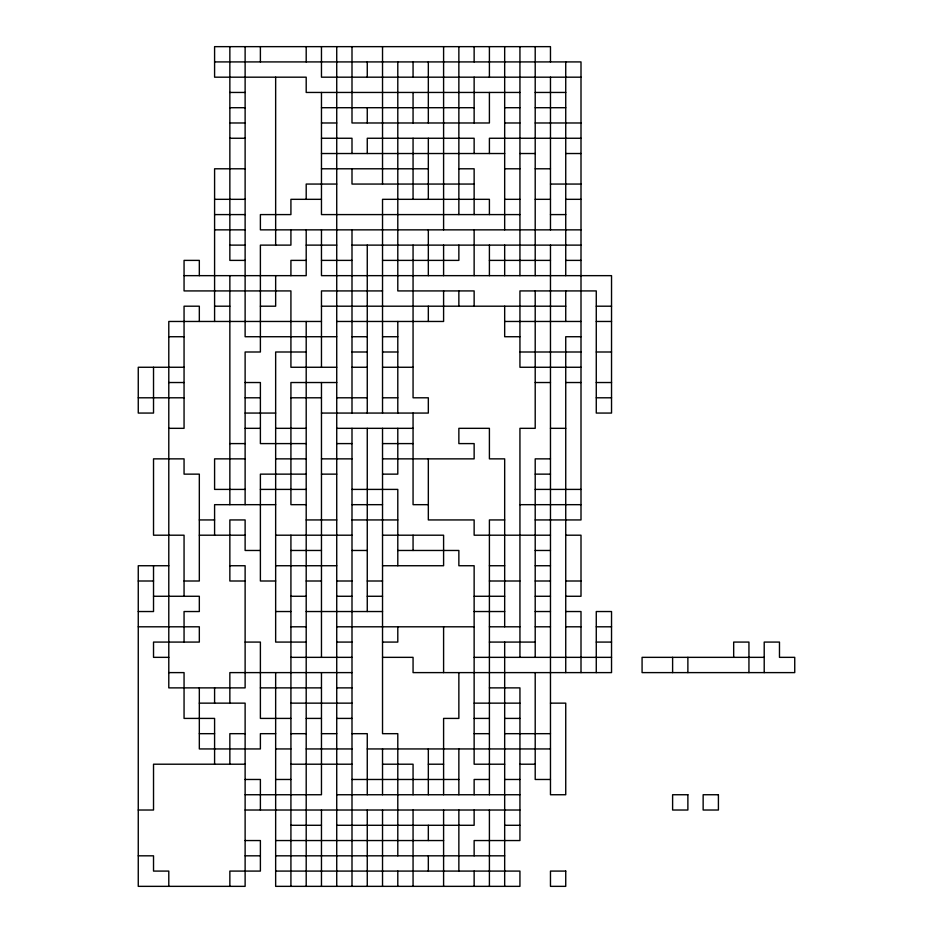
<?xml version="1.0" encoding="UTF-8"?>
<svg xmlns="http://www.w3.org/2000/svg" width="933" height="933" viewBox="0 0 933 933"><rect width="100%" height="100%" fill="white"/><g stroke="black" fill="none" stroke-linecap="round" stroke-linejoin="round"><path stroke-width="1.4" d="M214.59 61.916L581.002 61.916L581.002 519.938L535.204 519.938M581.002 77.182L321.465 77.182L321.465 46.65M229.856 92.449L245.122 92.449M519.938 92.449L306.199 92.449L306.199 77.182L214.59 77.182L214.59 46.65L550.47 46.65L550.47 61.916M535.204 92.449L565.736 92.449M229.856 107.715L245.122 107.715M321.465 107.715L474.139 107.715M504.671 107.715L519.938 107.715M535.204 107.715L565.736 107.715M229.856 122.981L245.122 122.981M321.465 122.981L336.731 122.981M504.671 122.981L519.938 122.981M535.204 122.981L581.002 122.981M229.856 138.259L245.122 138.259M321.465 138.259L351.998 138.259L351.998 153.525M581.002 138.259L489.405 138.259L489.405 153.525M321.465 153.525L504.671 153.525M519.938 153.525L535.204 153.525M565.736 153.525L581.002 153.525M245.122 168.791L214.59 168.791L214.59 321.465M321.465 168.791L428.329 168.791M458.861 168.791L474.139 168.791L474.139 214.59M504.671 168.791L519.938 168.791M535.204 168.791L550.47 168.791M336.731 184.058L306.199 184.058L306.199 199.324M474.139 184.058L351.998 184.058L351.998 168.791M550.47 184.058L581.002 184.058M214.59 199.324L245.122 199.324M321.465 199.324L290.921 199.324L290.921 214.59L260.389 214.59L260.389 229.856L581.002 229.856M504.671 199.324L519.938 199.324M535.204 199.324L550.47 199.324M565.736 199.324L581.002 199.324M214.59 214.59L245.122 214.59M519.938 214.59L321.465 214.59L321.465 92.449M550.47 214.59L565.736 214.59M214.59 229.856L245.122 229.856M229.856 245.122L245.122 245.122M306.199 245.122L336.731 245.122M351.998 245.122L581.002 245.122M245.122 260.389L229.856 260.389L229.856 46.65M306.199 260.389L290.921 260.389L290.921 275.655M321.465 260.389L351.998 260.389M382.53 260.389L458.861 260.389L458.861 245.122M489.405 260.389L550.47 260.389M565.736 260.389L581.002 260.389M184.058 275.655L306.199 275.655L306.199 229.856M382.53 290.921L321.465 290.921L321.465 367.264M214.59 306.199L229.856 306.199M260.389 306.199L275.655 306.199L275.655 275.655M321.465 306.199L565.736 306.199M596.269 306.199L611.535 306.199M321.465 321.465L168.791 321.465L168.791 687.878L245.122 687.878L245.122 565.736L229.856 565.736M336.731 321.465L443.595 321.465L443.595 290.921M504.671 321.465L581.002 321.465M596.269 321.465L611.535 321.465M168.791 336.731L184.058 336.731M336.731 336.731L245.122 336.731L245.122 46.65M351.998 336.731L367.264 336.731M382.53 336.731L397.796 336.731M519.938 336.731L504.671 336.731L504.671 306.199M581.002 336.731L565.736 336.731L565.736 672.611M306.199 351.998L275.655 351.998L275.655 642.079L306.199 642.079M351.998 351.998L367.264 351.998M382.53 351.998L397.796 351.998M519.938 351.998L581.002 351.998M596.269 351.998L611.535 351.998M184.058 367.264L138.259 367.264L138.259 413.062L153.525 413.062L153.525 367.264M336.731 367.264L290.921 367.264L290.921 290.921L184.058 290.921L184.058 260.389L199.324 260.389L199.324 275.655M351.998 367.264L367.264 367.264M382.53 367.264L413.062 367.264M581.002 367.264L519.938 367.264L519.938 290.921L596.269 290.921L596.269 413.062L611.535 413.062L611.535 275.655L321.465 275.655L321.465 229.856M168.791 382.53L184.058 382.53M245.122 382.53L260.389 382.53L260.389 443.595L306.199 443.595M336.731 382.53L290.921 382.53L290.921 504.671L306.199 504.671M535.204 382.53L550.47 382.53M565.736 382.53L581.002 382.53M596.269 382.53L611.535 382.53M138.259 397.796L184.058 397.796M245.122 397.796L260.389 397.796M290.921 397.796L321.465 397.796M336.731 397.796L367.264 397.796M382.53 397.796L397.796 397.796M596.269 397.796L611.535 397.796M245.122 413.062L275.655 413.062M321.465 413.062L428.329 413.062L428.329 397.796L413.062 397.796L413.062 245.122M168.791 428.329L184.058 428.329L184.058 306.199L199.324 306.199L199.324 321.465M245.122 428.329L260.389 428.329M275.655 428.329L306.199 428.329M336.731 428.329L413.062 428.329M550.47 428.329L565.736 428.329M229.856 443.595L245.122 443.595M336.731 443.595L351.998 443.595M382.53 443.595L413.062 443.595M245.122 458.861L214.59 458.861L214.59 489.405L245.122 489.405M275.655 458.861L306.199 458.861M321.465 458.861L351.998 458.861M382.53 458.861L474.139 458.861L474.139 443.595L458.861 443.595L458.861 428.329L489.405 428.329L489.405 458.861L504.671 458.861L504.671 626.801M550.47 458.861L535.204 458.861L535.204 657.345M306.199 474.139L260.389 474.139L260.389 581.002L275.655 581.002M321.465 474.139L336.731 474.139M382.53 474.139L397.796 474.139L397.796 428.329M535.204 474.139L550.47 474.139M260.389 489.405L306.199 489.405M351.998 489.405L397.796 489.405L397.796 565.736M535.204 489.405L581.002 489.405M275.655 504.671L214.59 504.671L214.59 535.204M351.998 504.671L382.53 504.671M428.329 504.671L413.062 504.671L413.062 413.062M519.938 504.671L581.002 504.671M199.324 519.938L214.59 519.938M306.199 519.938L336.731 519.938M351.998 519.938L397.796 519.938M504.671 519.938L489.405 519.938L489.405 794.741M199.324 535.204L245.122 535.204M275.655 535.204L351.998 535.204M382.53 535.204L443.595 535.204L443.595 565.736L382.53 565.736M550.47 535.204L474.139 535.204L474.139 519.938L428.329 519.938L428.329 458.861M565.736 535.204L581.002 535.204L581.002 596.269L565.736 596.269M260.389 550.47L245.122 550.47L245.122 519.938L229.856 519.938L229.856 581.002L245.122 581.002M290.921 550.47L321.465 550.47M351.998 550.47L367.264 550.47M397.796 550.47L458.861 550.47L458.861 565.736L474.139 565.736L474.139 764.209L504.671 764.209M535.204 550.47L550.47 550.47M168.791 565.736L138.259 565.736L138.259 886.35L245.122 886.35L245.122 703.144L199.324 703.144M275.655 565.736L336.731 565.736M489.405 565.736L504.671 565.736M535.204 565.736L550.47 565.736M138.259 581.002L153.525 581.002M184.058 581.002L199.324 581.002L199.324 474.139L184.058 474.139L184.058 458.861L153.525 458.861L153.525 535.204L184.058 535.204L184.058 596.269M306.199 581.002L321.465 581.002M336.731 581.002L351.998 581.002M367.264 581.002L382.53 581.002M489.405 581.002L519.938 581.002M535.204 581.002L550.47 581.002M565.736 581.002L581.002 581.002M153.525 596.269L199.324 596.269L199.324 611.535L184.058 611.535L184.058 642.079M290.921 596.269L306.199 596.269M336.731 596.269L351.998 596.269M367.264 596.269L382.53 596.269M474.139 596.269L504.671 596.269M535.204 596.269L550.47 596.269M138.259 611.535L153.525 611.535L153.525 565.736M275.655 611.535L290.921 611.535M306.199 611.535L382.53 611.535M474.139 611.535L504.671 611.535M535.204 611.535L550.47 611.535M565.736 611.535L581.002 611.535L581.002 672.611M138.259 626.801L199.324 626.801L199.324 642.079L153.525 642.079L153.525 657.345L168.791 657.345M290.921 626.801L306.199 626.801M336.731 626.801L474.139 626.801M489.405 626.801L519.938 626.801M535.204 626.801L550.47 626.801M565.736 626.801L581.002 626.801M596.269 626.801L611.535 626.801M245.122 642.079L260.389 642.079L260.389 718.41L290.921 718.41M336.731 642.079L351.998 642.079M382.53 642.079L397.796 642.079L397.796 626.801M489.405 642.079L535.204 642.079M596.269 642.079L611.535 642.079M290.921 657.345L351.998 657.345M382.53 657.345L413.062 657.345L413.062 672.611L611.535 672.611L611.535 611.535L596.269 611.535L596.269 672.611M474.139 657.345L611.535 657.345M764.209 657.345L642.079 657.345L642.079 672.611L794.741 672.611L794.741 657.345L779.475 657.345L779.475 642.079L764.209 642.079L764.209 672.611M168.791 672.611L184.058 672.611L184.058 718.41L214.59 718.41L214.59 764.209M351.998 672.611L229.856 672.611L229.856 703.144M260.389 687.878L321.465 687.878M336.731 687.878L351.998 687.878M489.405 687.878L519.938 687.878L519.938 840.551L474.139 840.551L474.139 855.818M290.921 703.144L351.998 703.144M474.139 703.144L519.938 703.144M550.47 703.144L565.736 703.144L565.736 794.741L550.47 794.741L550.47 245.122M306.199 718.41L321.465 718.41M336.731 718.41L351.998 718.41M474.139 718.41L489.405 718.41M504.671 718.41L519.938 718.41M199.324 733.676L214.59 733.676M245.122 733.676L229.856 733.676L229.856 764.209M275.655 733.676L260.389 733.676L260.389 748.942L199.324 748.942L199.324 687.878M290.921 733.676L306.199 733.676M321.465 733.676L336.731 733.676M351.998 733.676L367.264 733.676L367.264 794.741M474.139 733.676L489.405 733.676M504.671 733.676L550.47 733.676M275.655 748.942L290.921 748.942M306.199 748.942L351.998 748.942M367.264 748.942L550.47 748.942M245.122 764.209L153.525 764.209L153.525 810.019L138.259 810.019M290.921 764.209L351.998 764.209M382.53 764.209L413.062 764.209L413.062 794.741M428.329 764.209L443.595 764.209M519.938 764.209L535.204 764.209M245.122 779.475L260.389 779.475L260.389 810.019M275.655 779.475L290.921 779.475M351.998 779.475L458.861 779.475M489.405 779.475L474.139 779.475L474.139 794.741M504.671 779.475L519.938 779.475M550.47 779.475L535.204 779.475L535.204 672.611M245.122 794.741L321.465 794.741L321.465 672.611M336.731 794.741L519.938 794.741M245.122 810.019L519.938 810.019M290.921 825.285L321.465 825.285M336.731 825.285L474.139 825.285L474.139 810.019M504.671 825.285L519.938 825.285M245.122 840.551L260.389 840.551L260.389 871.084L229.856 871.084L229.856 886.35M275.655 840.551L443.595 840.551M138.259 855.818L153.525 855.818L153.525 871.084L168.791 871.084L168.791 886.35M245.122 855.818L260.389 855.818M275.655 855.818L504.671 855.818M275.655 871.084L519.938 871.084L519.938 886.35L275.655 886.35L275.655 672.611M748.942 672.611L748.942 642.079L733.676 642.079L733.676 657.345M687.878 657.345L687.878 672.611M672.611 657.345L672.611 672.611M565.736 61.916L565.736 275.655M565.736 290.921L565.736 321.465M550.47 77.182L550.47 229.856M535.204 46.65L535.204 275.655M535.204 290.921L535.204 428.329L519.938 428.329L519.938 657.345M519.938 46.65L519.938 275.655M504.671 46.65L504.671 229.856M504.671 245.122L504.671 275.655M504.671 642.079L504.671 886.35M489.405 46.65L489.405 77.182M489.405 92.449L489.405 122.981L351.998 122.981L351.998 46.65M489.405 214.59L489.405 199.324L382.53 199.324L382.53 413.062M489.405 245.122L489.405 275.655M489.405 810.019L489.405 886.35M474.139 46.65L474.139 61.916M474.139 77.182L474.139 122.981M474.139 153.525L474.139 138.259L367.264 138.259L367.264 153.525M474.139 229.856L474.139 275.655M474.139 306.199L474.139 290.921L397.796 290.921L397.796 61.916M474.139 871.084L474.139 886.35M458.861 46.65L458.861 214.59M458.861 290.921L458.861 306.199M458.861 672.611L458.861 718.41L443.595 718.41L443.595 794.741M458.861 748.942L458.861 794.741M458.861 810.019L458.861 871.084M443.595 46.65L443.595 229.856M443.595 245.122L443.595 275.655M443.595 626.801L443.595 672.611M443.595 810.019L443.595 886.35M428.329 61.916L428.329 122.981M428.329 138.259L428.329 199.324M428.329 229.856L428.329 275.655M428.329 306.199L428.329 321.465M428.329 748.942L428.329 794.741M428.329 825.285L428.329 840.551M428.329 855.818L428.329 871.084M413.062 61.916L413.062 77.182M413.062 92.449L413.062 122.981M413.062 138.259L413.062 199.324M413.062 535.204L413.062 550.47M413.062 810.019L413.062 886.35M397.796 321.465L397.796 413.062M397.796 855.818L397.796 733.676L382.53 733.676L382.53 428.329M397.796 871.084L397.796 886.35M382.53 46.65L382.53 184.058M382.53 748.942L382.53 794.741M382.53 810.019L382.53 886.35M367.264 61.916L367.264 77.182M367.264 107.715L367.264 122.981M367.264 245.122L367.264 413.062M367.264 428.329L367.264 611.535M367.264 810.019L367.264 886.35M351.998 229.856L351.998 413.062M351.998 428.329L351.998 886.35M336.731 46.65L336.731 886.35M321.465 382.53L321.465 657.345M321.465 810.019L321.465 886.35M306.199 46.65L306.199 61.916M306.199 321.465L306.199 886.35M290.921 229.856L290.921 245.122L260.389 245.122L260.389 351.998L245.122 351.998L245.122 504.671M290.921 535.204L290.921 886.35M275.655 77.182L275.655 245.122M260.389 46.65L260.389 61.916M229.856 275.655L229.856 504.671M214.59 687.878L214.59 703.144M687.878 794.741L672.611 794.741L672.611 810.019L687.878 810.019L687.878 794.741M718.41 794.741L703.144 794.741L703.144 810.019L718.41 810.019L718.41 794.741M565.736 871.084L550.47 871.084L550.47 886.35L565.736 886.35L565.736 871.084"/></g></svg>
